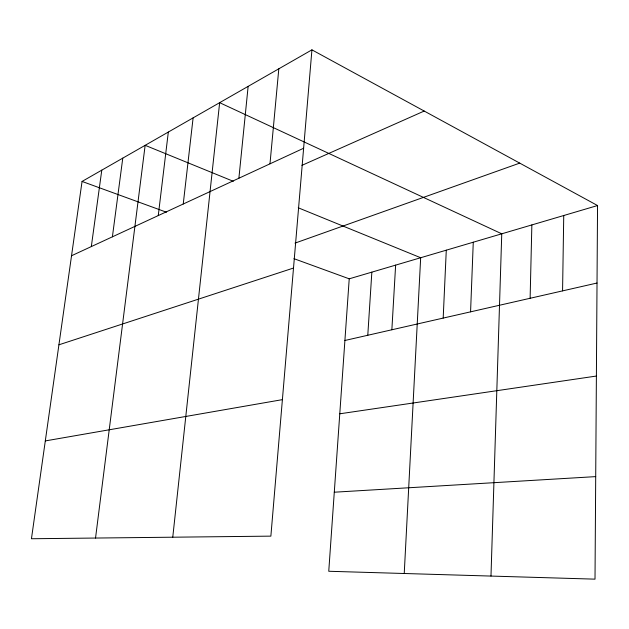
<?xml version="1.0" encoding="UTF-8"?>
<svg xmlns="http://www.w3.org/2000/svg" width="629" height="629" viewBox="0 0 629 629"><rect width="100%" height="100%" fill="white"/><g stroke="black" fill="none" stroke-linecap="round" stroke-linejoin="round"><path stroke-width="0.94" d="M597.55 205.541L595.01 579.152L328.755 571.266L349.221 278.82L597.55 205.541L311.929 49.848L82.061 181.443L31.45 538.746L270.871 536.136L311.929 49.848M562.57 290.881L563.741 215.519M530.121 298.272L531.859 224.923M490.982 576.07L501.753 233.807L219.647 102.676L172.763 537.205M470.571 311.842L473.267 242.212M443.186 318.085L446.283 250.177M404.235 573.499L420.675 257.733L298.256 207.79M391.859 329.777L395.633 265.123M367.784 335.265L371.849 272.145M269.983 163.831L278.812 68.805M238.886 178.235L248.141 86.362M183.243 204.008L193.111 117.867M158.256 215.582L168.328 132.051M95.537 538.047L145.15 145.323L233.304 181.294M112.402 236.819L122.773 158.138M91.323 246.584L101.78 170.152M71.533 255.751L303.626 148.247M301.904 165.364L424.205 111.042M295.001 243.124L519.719 163.115M58.922 344.81L293.507 268.04M344.904 340.478L597.023 283.034M45.304 440.921L282.397 399.643M339.778 413.796L596.386 376.048M334.282 492.208L595.702 476.617M82.061 181.443L166.465 212.209M293.94 258.668L349.221 278.82"/></g></svg>
